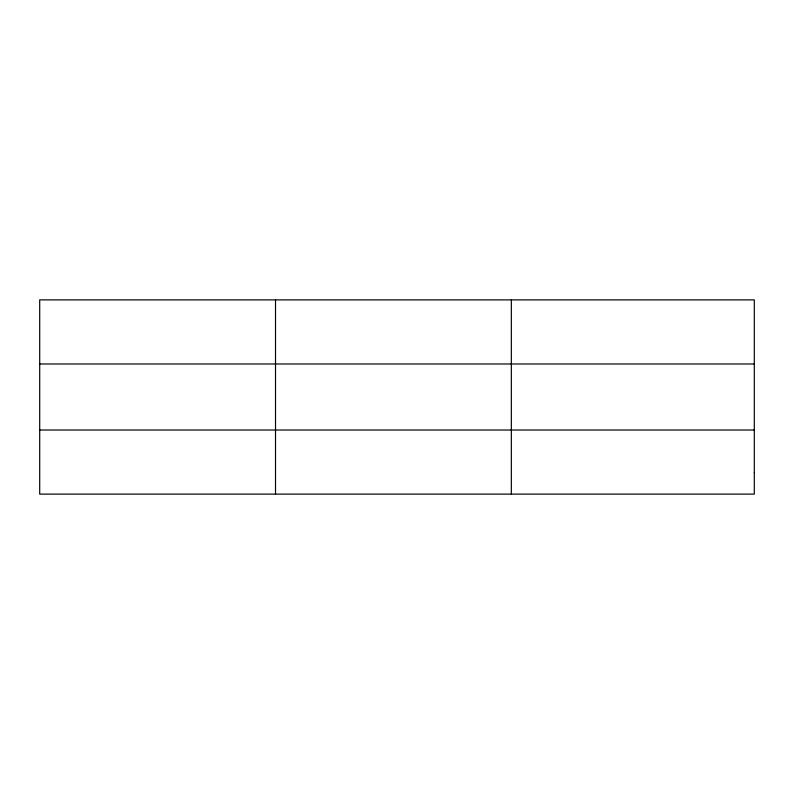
<?xml version="1.0" encoding="UTF-8"?>
<svg xmlns="http://www.w3.org/2000/svg" width="794" height="794" viewBox="0 0 794 794"><rect width="100%" height="100%" fill="white"/><g stroke="black" fill="none" stroke-linecap="round" stroke-linejoin="round"><path stroke-width="1.19" d="M275.518 299.884L275.518 494.116M511.336 299.884L511.336 494.116M39.7 363.98L754.3 363.98M39.7 430.02L754.3 430.02M754.3 472.748L754.3 494.116L39.7 494.116L39.7 299.884L754.3 299.884L754.3 472.748"/></g></svg>
